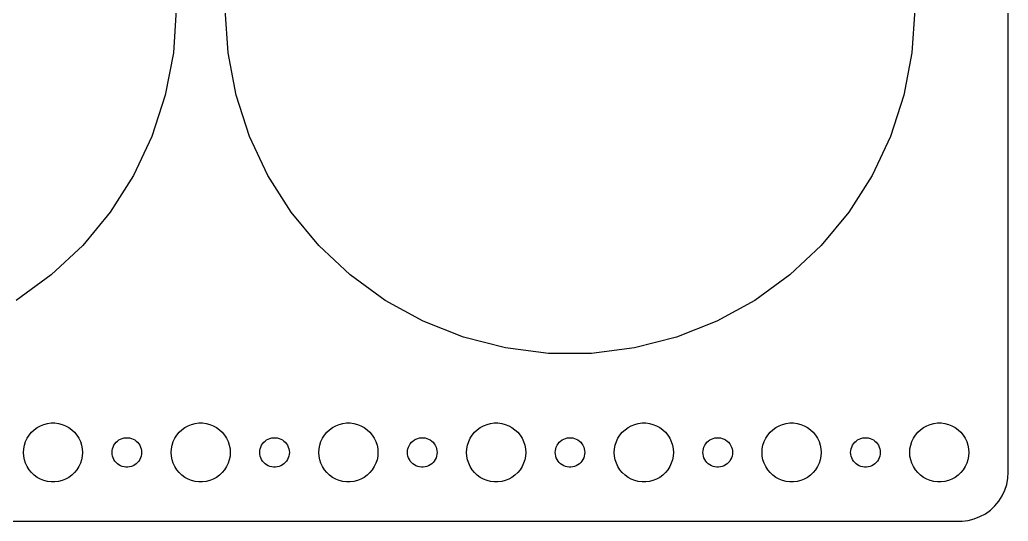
# Model space of a CAD drawing. Header units: metres. Extents: x -194 to 194, y 62 to 280.
# Drawn here: x 94.1 to 194.5, y 176 to 227 of the extents above; entities that cross this region are included whole.
import ezdxf

# ---------------------------------------------------------------- set-up
doc = ezdxf.new("R2010")
doc.units = ezdxf.units.M

msp = doc.modelspace()

# ---------------------------------------------------------------- linework, layer by layer
for p, q in [((194.5, 181), (194.5, 275)), ((110, 228), (109.724, 223.613)), ((115.276, 223.613), (115, 228)), ((185, 228), (184.724, 223.613)), ((109.724, 223.613), (108.9, 219.296)), ((116.1, 219.296), (115.276, 223.613)), ((184.724, 223.613), (183.9, 219.296)), ((108.9, 219.296), (107.542, 215.116)), ((117.458, 215.116), (116.1, 219.296)), ((183.9, 219.296), (182.542, 215.116)), ((107.542, 215.116), (105.671, 211.139)), ((119.329, 211.139), (117.458, 215.116)), ((182.542, 215.116), (180.671, 211.139)), ((105.671, 211.139), (103.316, 207.428)), ((121.684, 207.428), (119.329, 211.139)), ((180.671, 211.139), (178.316, 207.428)), ((103.316, 207.428), (100.514, 204.041)), ((124.486, 204.041), (121.684, 207.428)), ((178.316, 207.428), (175.514, 204.041)), ((100.514, 204.041), (97.3098, 201.032)), ((127.69, 201.032), (124.486, 204.041)), ((175.514, 204.041), (172.31, 201.032)), ((97.3098, 201.032), (93.7539, 198.449)), ((131.246, 198.449), (127.69, 201.032)), ((172.31, 201.032), (168.754, 198.449)), ((135.098, 196.331), (131.246, 198.449)), ((168.754, 198.449), (164.902, 196.331)), ((139.184, 194.713), (135.098, 196.331)), ((164.902, 196.331), (160.816, 194.713)), ((143.442, 193.62), (139.184, 194.713)), ((160.816, 194.713), (156.558, 193.62)), ((147.802, 193.069), (143.442, 193.62)), ((152.198, 193.069), (147.802, 193.069)), ((156.558, 193.62), (152.198, 193.069)), ((95.8925, 185.533), (96.2227, 185.714)), ((96.2227, 185.714), (96.573, 185.853)), ((96.573, 185.853), (96.9379, 185.947)), ((96.9379, 185.947), (97.3116, 185.994)), ((97.3116, 185.994), (97.6884, 185.994)), ((97.6884, 185.994), (98.0621, 185.947)), ((98.0621, 185.947), (98.427, 185.853)), ((98.427, 185.853), (98.7773, 185.714)), ((98.7773, 185.714), (99.1075, 185.533)), ((110.893, 185.533), (111.223, 185.714)), ((111.223, 185.714), (111.573, 185.853)), ((111.573, 185.853), (111.938, 185.947)), ((111.938, 185.947), (112.312, 185.994)), ((112.312, 185.994), (112.688, 185.994)), ((112.688, 185.994), (113.062, 185.947)), ((113.062, 185.947), (113.427, 185.853)), ((113.427, 185.853), (113.777, 185.714)), ((113.777, 185.714), (114.107, 185.533)), ((125.893, 185.533), (126.223, 185.714)), ((126.223, 185.714), (126.573, 185.853)), ((126.573, 185.853), (126.938, 185.947)), ((126.938, 185.947), (127.312, 185.994)), ((127.312, 185.994), (127.688, 185.994)), ((127.688, 185.994), (128.062, 185.947)), ((128.062, 185.947), (128.427, 185.853)), ((128.427, 185.853), (128.777, 185.714)), ((128.777, 185.714), (129.107, 185.533)), ((140.893, 185.533), (141.223, 185.714)), ((141.223, 185.714), (141.573, 185.853)), ((141.573, 185.853), (141.938, 185.947)), ((141.938, 185.947), (142.312, 185.994)), ((142.312, 185.994), (142.688, 185.994)), ((142.688, 185.994), (143.062, 185.947)), ((143.062, 185.947), (143.427, 185.853)), ((143.427, 185.853), (143.777, 185.714)), ((143.777, 185.714), (144.107, 185.533)), ((155.893, 185.533), (156.223, 185.714)), ((156.223, 185.714), (156.573, 185.853)), ((156.573, 185.853), (156.938, 185.947)), ((156.938, 185.947), (157.312, 185.994)), ((157.312, 185.994), (157.688, 185.994)), ((157.688, 185.994), (158.062, 185.947)), ((158.062, 185.947), (158.427, 185.853)), ((158.427, 185.853), (158.777, 185.714)), ((158.777, 185.714), (159.107, 185.533)), ((170.893, 185.533), (171.223, 185.714)), ((171.223, 185.714), (171.573, 185.853)), ((171.573, 185.853), (171.938, 185.947)), ((171.938, 185.947), (172.312, 185.994)), ((172.312, 185.994), (172.688, 185.994)), ((172.688, 185.994), (173.062, 185.947)), ((173.062, 185.947), (173.427, 185.853)), ((173.427, 185.853), (173.777, 185.714)), ((173.777, 185.714), (174.107, 185.533)), ((185.893, 185.533), (186.223, 185.714)), ((186.223, 185.714), (186.573, 185.853)), ((186.573, 185.853), (186.938, 185.947)), ((186.938, 185.947), (187.312, 185.994)), ((187.312, 185.994), (187.688, 185.994)), ((187.688, 185.994), (188.062, 185.947)), ((188.062, 185.947), (188.427, 185.853)), ((188.427, 185.853), (188.777, 185.714)), ((188.777, 185.714), (189.107, 185.533)), ((94.8711, 184.445), (95.073, 184.763)), ((95.073, 184.763), (95.3131, 185.054)), ((95.3131, 185.054), (95.5877, 185.312)), ((95.5877, 185.312), (95.8925, 185.533)), ((99.1075, 185.533), (99.4123, 185.312)), ((99.4123, 185.312), (99.6869, 185.054)), ((99.6869, 185.054), (99.927, 184.763)), ((99.927, 184.763), (100.129, 184.445)), ((109.871, 184.445), (110.073, 184.763)), ((110.073, 184.763), (110.313, 185.054)), ((110.313, 185.054), (110.588, 185.312)), ((110.588, 185.312), (110.893, 185.533)), ((114.107, 185.533), (114.412, 185.312)), ((114.412, 185.312), (114.687, 185.054)), ((114.687, 185.054), (114.927, 184.763)), ((114.927, 184.763), (115.129, 184.445)), ((124.871, 184.445), (125.073, 184.763)), ((125.073, 184.763), (125.313, 185.054)), ((125.313, 185.054), (125.588, 185.312)), ((125.588, 185.312), (125.893, 185.533)), ((129.107, 185.533), (129.412, 185.312)), ((129.412, 185.312), (129.687, 185.054)), ((129.687, 185.054), (129.927, 184.763)), ((129.927, 184.763), (130.129, 184.445)), ((139.871, 184.445), (140.073, 184.763)), ((140.073, 184.763), (140.313, 185.054)), ((140.313, 185.054), (140.588, 185.312)), ((140.588, 185.312), (140.893, 185.533)), ((144.107, 185.533), (144.412, 185.312)), ((144.412, 185.312), (144.687, 185.054)), ((144.687, 185.054), (144.927, 184.763)), ((144.927, 184.763), (145.129, 184.445)), ((154.871, 184.445), (155.073, 184.763)), ((155.073, 184.763), (155.313, 185.054)), ((155.313, 185.054), (155.588, 185.312)), ((155.588, 185.312), (155.893, 185.533)), ((159.107, 185.533), (159.412, 185.312)), ((159.412, 185.312), (159.687, 185.054)), ((159.687, 185.054), (159.927, 184.763)), ((159.927, 184.763), (160.129, 184.445)), ((169.871, 184.445), (170.073, 184.763)), ((170.073, 184.763), (170.313, 185.054)), ((170.313, 185.054), (170.588, 185.312)), ((170.588, 185.312), (170.893, 185.533)), ((174.107, 185.533), (174.412, 185.312)), ((174.412, 185.312), (174.687, 185.054)), ((174.687, 185.054), (174.927, 184.763)), ((174.927, 184.763), (175.129, 184.445)), ((184.871, 184.445), (185.073, 184.763)), ((185.073, 184.763), (185.313, 185.054)), ((185.313, 185.054), (185.588, 185.312)), ((185.588, 185.312), (185.893, 185.533)), ((189.107, 185.533), (189.412, 185.312)), ((189.412, 185.312), (189.687, 185.054)), ((189.687, 185.054), (189.927, 184.763)), ((189.927, 184.763), (190.129, 184.445)), ((94.5237, 183.376), (94.5943, 183.746)), ((94.5943, 183.746), (94.7107, 184.104)), ((94.7107, 184.104), (94.8711, 184.445)), ((100.129, 184.445), (100.289, 184.104)), ((100.289, 184.104), (100.406, 183.746)), ((100.406, 183.746), (100.476, 183.376)), ((103.605, 183.552), (103.686, 183.723)), ((103.686, 183.723), (103.786, 183.882)), ((103.786, 183.882), (103.907, 184.027)), ((103.907, 184.027), (104.044, 184.156)), ((104.044, 184.156), (104.196, 184.266)), ((104.196, 184.266), (104.361, 184.357)), ((104.361, 184.357), (104.536, 184.427)), ((104.536, 184.427), (104.719, 184.473)), ((104.719, 184.473), (104.906, 184.497)), ((104.906, 184.497), (105.094, 184.497)), ((105.094, 184.497), (105.281, 184.473)), ((105.281, 184.473), (105.464, 184.427)), ((105.464, 184.427), (105.639, 184.357)), ((105.639, 184.357), (105.804, 184.266)), ((105.804, 184.266), (105.956, 184.156)), ((105.956, 184.156), (106.093, 184.027)), ((106.093, 184.027), (106.214, 183.882)), ((106.214, 183.882), (106.314, 183.723)), ((106.314, 183.723), (106.395, 183.552)), ((109.524, 183.376), (109.594, 183.746)), ((109.594, 183.746), (109.711, 184.104)), ((109.711, 184.104), (109.871, 184.445)), ((115.129, 184.445), (115.289, 184.104)), ((115.289, 184.104), (115.406, 183.746)), ((115.406, 183.746), (115.476, 183.376)), ((118.605, 183.552), (118.686, 183.723)), ((118.686, 183.723), (118.786, 183.882)), ((118.786, 183.882), (118.907, 184.027)), ((118.907, 184.027), (119.044, 184.156)), ((119.044, 184.156), (119.196, 184.266)), ((119.196, 184.266), (119.361, 184.357)), ((119.361, 184.357), (119.536, 184.427)), ((119.536, 184.427), (119.719, 184.473)), ((119.719, 184.473), (119.906, 184.497)), ((119.906, 184.497), (120.094, 184.497)), ((120.094, 184.497), (120.281, 184.473)), ((120.281, 184.473), (120.464, 184.427)), ((120.464, 184.427), (120.639, 184.357)), ((120.639, 184.357), (120.804, 184.266)), ((120.804, 184.266), (120.956, 184.156)), ((120.956, 184.156), (121.093, 184.027)), ((121.093, 184.027), (121.214, 183.882)), ((121.214, 183.882), (121.314, 183.723)), ((121.314, 183.723), (121.395, 183.552)), ((124.524, 183.376), (124.594, 183.746)), ((124.594, 183.746), (124.711, 184.104)), ((124.711, 184.104), (124.871, 184.445)), ((130.129, 184.445), (130.289, 184.104)), ((130.289, 184.104), (130.406, 183.746)), ((130.406, 183.746), (130.476, 183.376)), ((133.605, 183.552), (133.686, 183.723)), ((133.686, 183.723), (133.786, 183.882)), ((133.786, 183.882), (133.907, 184.027)), ((133.907, 184.027), (134.044, 184.156)), ((134.044, 184.156), (134.196, 184.266)), ((134.196, 184.266), (134.361, 184.357)), ((134.361, 184.357), (134.536, 184.427)), ((134.536, 184.427), (134.719, 184.473)), ((134.719, 184.473), (134.906, 184.497)), ((134.906, 184.497), (135.094, 184.497)), ((135.094, 184.497), (135.281, 184.473)), ((135.281, 184.473), (135.464, 184.427)), ((135.464, 184.427), (135.639, 184.357)), ((135.639, 184.357), (135.804, 184.266)), ((135.804, 184.266), (135.956, 184.156)), ((135.956, 184.156), (136.093, 184.027)), ((136.093, 184.027), (136.214, 183.882)), ((136.214, 183.882), (136.314, 183.723)), ((136.314, 183.723), (136.395, 183.552)), ((139.524, 183.376), (139.594, 183.746)), ((139.594, 183.746), (139.711, 184.104)), ((139.711, 184.104), (139.871, 184.445)), ((145.129, 184.445), (145.289, 184.104)), ((145.289, 184.104), (145.406, 183.746)), ((145.406, 183.746), (145.476, 183.376)), ((148.605, 183.552), (148.686, 183.723)), ((148.686, 183.723), (148.786, 183.882)), ((148.786, 183.882), (148.907, 184.027)), ((148.907, 184.027), (149.044, 184.156)), ((149.044, 184.156), (149.196, 184.266)), ((149.196, 184.266), (149.361, 184.357)), ((149.361, 184.357), (149.536, 184.427)), ((149.536, 184.427), (149.719, 184.473)), ((149.719, 184.473), (149.906, 184.497)), ((149.906, 184.497), (150.094, 184.497)), ((150.094, 184.497), (150.281, 184.473)), ((150.281, 184.473), (150.464, 184.427)), ((150.464, 184.427), (150.639, 184.357)), ((150.639, 184.357), (150.804, 184.266)), ((150.804, 184.266), (150.956, 184.156)), ((150.956, 184.156), (151.093, 184.027)), ((151.093, 184.027), (151.214, 183.882)), ((151.214, 183.882), (151.314, 183.723)), ((151.314, 183.723), (151.395, 183.552)), ((154.524, 183.376), (154.594, 183.746)), ((154.594, 183.746), (154.711, 184.104)), ((154.711, 184.104), (154.871, 184.445)), ((160.129, 184.445), (160.289, 184.104)), ((160.289, 184.104), (160.406, 183.746)), ((160.406, 183.746), (160.476, 183.376)), ((163.605, 183.552), (163.686, 183.723)), ((163.686, 183.723), (163.786, 183.882)), ((163.786, 183.882), (163.907, 184.027)), ((163.907, 184.027), (164.044, 184.156)), ((164.044, 184.156), (164.196, 184.266)), ((164.196, 184.266), (164.361, 184.357)), ((164.361, 184.357), (164.536, 184.427)), ((164.536, 184.427), (164.719, 184.473)), ((164.719, 184.473), (164.906, 184.497)), ((164.906, 184.497), (165.094, 184.497)), ((165.094, 184.497), (165.281, 184.473)), ((165.281, 184.473), (165.464, 184.427)), ((165.464, 184.427), (165.639, 184.357)), ((165.639, 184.357), (165.804, 184.266)), ((165.804, 184.266), (165.956, 184.156)), ((165.956, 184.156), (166.093, 184.027)), ((166.093, 184.027), (166.214, 183.882)), ((166.214, 183.882), (166.314, 183.723)), ((166.314, 183.723), (166.395, 183.552)), ((169.524, 183.376), (169.594, 183.746)), ((169.594, 183.746), (169.711, 184.104)), ((169.711, 184.104), (169.871, 184.445)), ((175.129, 184.445), (175.289, 184.104)), ((175.289, 184.104), (175.406, 183.746)), ((175.406, 183.746), (175.476, 183.376)), ((178.605, 183.552), (178.686, 183.723)), ((178.686, 183.723), (178.786, 183.882)), ((178.786, 183.882), (178.907, 184.027)), ((178.907, 184.027), (179.044, 184.156)), ((179.044, 184.156), (179.196, 184.266)), ((179.196, 184.266), (179.361, 184.357)), ((179.361, 184.357), (179.536, 184.427)), ((179.536, 184.427), (179.719, 184.473)), ((179.719, 184.473), (179.906, 184.497)), ((179.906, 184.497), (180.094, 184.497)), ((180.094, 184.497), (180.281, 184.473)), ((180.281, 184.473), (180.464, 184.427)), ((180.464, 184.427), (180.639, 184.357)), ((180.639, 184.357), (180.804, 184.266)), ((180.804, 184.266), (180.956, 184.156)), ((180.956, 184.156), (181.093, 184.027)), ((181.093, 184.027), (181.214, 183.882)), ((181.214, 183.882), (181.314, 183.723)), ((181.314, 183.723), (181.395, 183.552)), ((184.524, 183.376), (184.594, 183.746)), ((184.594, 183.746), (184.711, 184.104)), ((184.711, 184.104), (184.871, 184.445)), ((190.129, 184.445), (190.289, 184.104)), ((190.289, 184.104), (190.406, 183.746)), ((190.406, 183.746), (190.476, 183.376)), ((94.5, 183), (94.5237, 183.376)), ((94.5237, 182.624), (94.5, 183)), ((100.476, 183.376), (100.5, 183)), ((100.5, 183), (100.476, 182.624)), ((103.5, 183), (103.512, 183.188)), ((103.512, 182.812), (103.5, 183)), ((103.512, 183.188), (103.547, 183.373)), ((103.547, 182.627), (103.512, 182.812)), ((103.547, 183.373), (103.605, 183.552)), ((106.395, 183.552), (106.453, 183.373)), ((106.453, 183.373), (106.488, 183.188)), ((106.488, 182.812), (106.453, 182.627)), ((106.488, 183.188), (106.5, 183)), ((106.5, 183), (106.488, 182.812)), ((109.5, 183), (109.524, 183.376)), ((109.524, 182.624), (109.5, 183)), ((115.476, 183.376), (115.5, 183)), ((115.5, 183), (115.476, 182.624)), ((118.5, 183), (118.512, 183.188)), ((118.512, 182.812), (118.5, 183)), ((118.512, 183.188), (118.547, 183.373)), ((118.547, 182.627), (118.512, 182.812)), ((118.547, 183.373), (118.605, 183.552)), ((121.395, 183.552), (121.453, 183.373)), ((121.453, 183.373), (121.488, 183.188)), ((121.488, 182.812), (121.453, 182.627)), ((121.488, 183.188), (121.5, 183)), ((121.5, 183), (121.488, 182.812)), ((124.5, 183), (124.524, 183.376)), ((124.524, 182.624), (124.5, 183)), ((130.476, 183.376), (130.5, 183)), ((130.5, 183), (130.476, 182.624)), ((133.5, 183), (133.512, 183.188)), ((133.512, 182.812), (133.5, 183)), ((133.512, 183.188), (133.547, 183.373)), ((133.547, 182.627), (133.512, 182.812)), ((133.547, 183.373), (133.605, 183.552)), ((136.395, 183.552), (136.453, 183.373)), ((136.453, 183.373), (136.488, 183.188)), ((136.488, 182.812), (136.453, 182.627)), ((136.488, 183.188), (136.5, 183)), ((136.5, 183), (136.488, 182.812)), ((139.5, 183), (139.524, 183.376)), ((139.524, 182.624), (139.5, 183)), ((145.476, 183.376), (145.5, 183)), ((145.5, 183), (145.476, 182.624)), ((148.5, 183), (148.512, 183.188)), ((148.512, 182.812), (148.5, 183)), ((148.512, 183.188), (148.547, 183.373)), ((148.547, 182.627), (148.512, 182.812)), ((148.547, 183.373), (148.605, 183.552)), ((151.395, 183.552), (151.453, 183.373)), ((151.453, 183.373), (151.488, 183.188)), ((151.488, 182.812), (151.453, 182.627)), ((151.488, 183.188), (151.5, 183)), ((151.5, 183), (151.488, 182.812)), ((154.5, 183), (154.524, 183.376)), ((154.524, 182.624), (154.5, 183)), ((160.476, 183.376), (160.5, 183)), ((160.5, 183), (160.476, 182.624)), ((163.5, 183), (163.512, 183.188)), ((163.512, 182.812), (163.5, 183)), ((163.512, 183.188), (163.547, 183.373)), ((163.547, 182.627), (163.512, 182.812)), ((163.547, 183.373), (163.605, 183.552)), ((166.395, 183.552), (166.453, 183.373)), ((166.453, 183.373), (166.488, 183.188)), ((166.488, 182.812), (166.453, 182.627)), ((166.488, 183.188), (166.5, 183)), ((166.5, 183), (166.488, 182.812)), ((169.5, 183), (169.524, 183.376)), ((169.524, 182.624), (169.5, 183)), ((175.476, 183.376), (175.5, 183)), ((175.5, 183), (175.476, 182.624)), ((178.5, 183), (178.512, 183.188)), ((178.512, 182.812), (178.5, 183)), ((178.512, 183.188), (178.547, 183.373)), ((178.547, 182.627), (178.512, 182.812)), ((178.547, 183.373), (178.605, 183.552)), ((181.395, 183.552), (181.453, 183.373)), ((181.453, 183.373), (181.488, 183.188)), ((181.488, 182.812), (181.453, 182.627)), ((181.488, 183.188), (181.5, 183)), ((181.5, 183), (181.488, 182.812)), ((184.5, 183), (184.524, 183.376)), ((184.524, 182.624), (184.5, 183)), ((190.476, 183.376), (190.5, 183)), ((190.5, 183), (190.476, 182.624)), ((94.5943, 182.254), (94.5237, 182.624)), ((94.7107, 181.896), (94.5943, 182.254)), ((94.8711, 181.555), (94.7107, 181.896)), ((100.289, 181.896), (100.129, 181.555)), ((100.406, 182.254), (100.289, 181.896)), ((100.476, 182.624), (100.406, 182.254)), ((103.605, 182.448), (103.547, 182.627)), ((103.686, 182.277), (103.605, 182.448)), ((103.786, 182.118), (103.686, 182.277)), ((103.907, 181.973), (103.786, 182.118)), ((104.044, 181.844), (103.907, 181.973)), ((104.196, 181.734), (104.044, 181.844)), ((104.361, 181.643), (104.196, 181.734)), ((105.804, 181.734), (105.639, 181.643)), ((105.956, 181.844), (105.804, 181.734)), ((106.093, 181.973), (105.956, 181.844)), ((106.214, 182.118), (106.093, 181.973)), ((106.314, 182.277), (106.214, 182.118)), ((106.395, 182.448), (106.314, 182.277)), ((106.453, 182.627), (106.395, 182.448)), ((109.594, 182.254), (109.524, 182.624)), ((109.711, 181.896), (109.594, 182.254)), ((109.871, 181.555), (109.711, 181.896)), ((115.289, 181.896), (115.129, 181.555)), ((115.406, 182.254), (115.289, 181.896)), ((115.476, 182.624), (115.406, 182.254)), ((118.605, 182.448), (118.547, 182.627)), ((118.686, 182.277), (118.605, 182.448)), ((118.786, 182.118), (118.686, 182.277)), ((118.907, 181.973), (118.786, 182.118)), ((119.044, 181.844), (118.907, 181.973)), ((119.196, 181.734), (119.044, 181.844)), ((119.361, 181.643), (119.196, 181.734)), ((120.804, 181.734), (120.639, 181.643)), ((120.956, 181.844), (120.804, 181.734)), ((121.093, 181.973), (120.956, 181.844)), ((121.214, 182.118), (121.093, 181.973)), ((121.314, 182.277), (121.214, 182.118)), ((121.395, 182.448), (121.314, 182.277)), ((121.453, 182.627), (121.395, 182.448)), ((124.594, 182.254), (124.524, 182.624)), ((124.711, 181.896), (124.594, 182.254)), ((124.871, 181.555), (124.711, 181.896)), ((130.289, 181.896), (130.129, 181.555)), ((130.406, 182.254), (130.289, 181.896)), ((130.476, 182.624), (130.406, 182.254)), ((133.605, 182.448), (133.547, 182.627)), ((133.686, 182.277), (133.605, 182.448)), ((133.786, 182.118), (133.686, 182.277)), ((133.907, 181.973), (133.786, 182.118)), ((134.044, 181.844), (133.907, 181.973)), ((134.196, 181.734), (134.044, 181.844)), ((134.361, 181.643), (134.196, 181.734)), ((135.804, 181.734), (135.639, 181.643)), ((135.956, 181.844), (135.804, 181.734)), ((136.093, 181.973), (135.956, 181.844)), ((136.214, 182.118), (136.093, 181.973)), ((136.314, 182.277), (136.214, 182.118)), ((136.395, 182.448), (136.314, 182.277)), ((136.453, 182.627), (136.395, 182.448)), ((139.594, 182.254), (139.524, 182.624)), ((139.711, 181.896), (139.594, 182.254)), ((139.871, 181.555), (139.711, 181.896)), ((145.289, 181.896), (145.129, 181.555)), ((145.406, 182.254), (145.289, 181.896)), ((145.476, 182.624), (145.406, 182.254)), ((148.605, 182.448), (148.547, 182.627)), ((148.686, 182.277), (148.605, 182.448)), ((148.786, 182.118), (148.686, 182.277)), ((148.907, 181.973), (148.786, 182.118)), ((149.044, 181.844), (148.907, 181.973)), ((149.196, 181.734), (149.044, 181.844)), ((149.361, 181.643), (149.196, 181.734)), ((150.804, 181.734), (150.639, 181.643)), ((150.956, 181.844), (150.804, 181.734)), ((151.093, 181.973), (150.956, 181.844)), ((151.214, 182.118), (151.093, 181.973)), ((151.314, 182.277), (151.214, 182.118)), ((151.395, 182.448), (151.314, 182.277)), ((151.453, 182.627), (151.395, 182.448)), ((154.594, 182.254), (154.524, 182.624)), ((154.711, 181.896), (154.594, 182.254)), ((154.871, 181.555), (154.711, 181.896)), ((160.289, 181.896), (160.129, 181.555)), ((160.406, 182.254), (160.289, 181.896)), ((160.476, 182.624), (160.406, 182.254)), ((163.605, 182.448), (163.547, 182.627)), ((163.686, 182.277), (163.605, 182.448)), ((163.786, 182.118), (163.686, 182.277)), ((163.907, 181.973), (163.786, 182.118)), ((164.044, 181.844), (163.907, 181.973)), ((164.196, 181.734), (164.044, 181.844)), ((164.361, 181.643), (164.196, 181.734)), ((165.804, 181.734), (165.639, 181.643)), ((165.956, 181.844), (165.804, 181.734)), ((166.093, 181.973), (165.956, 181.844)), ((166.214, 182.118), (166.093, 181.973)), ((166.314, 182.277), (166.214, 182.118)), ((166.395, 182.448), (166.314, 182.277)), ((166.453, 182.627), (166.395, 182.448)), ((169.594, 182.254), (169.524, 182.624)), ((169.711, 181.896), (169.594, 182.254)), ((169.871, 181.555), (169.711, 181.896)), ((175.289, 181.896), (175.129, 181.555)), ((175.406, 182.254), (175.289, 181.896)), ((175.476, 182.624), (175.406, 182.254)), ((178.605, 182.448), (178.547, 182.627)), ((178.686, 182.277), (178.605, 182.448)), ((178.786, 182.118), (178.686, 182.277)), ((178.907, 181.973), (178.786, 182.118)), ((179.044, 181.844), (178.907, 181.973)), ((179.196, 181.734), (179.044, 181.844)), ((179.361, 181.643), (179.196, 181.734)), ((180.804, 181.734), (180.639, 181.643)), ((180.956, 181.844), (180.804, 181.734)), ((181.093, 181.973), (180.956, 181.844)), ((181.214, 182.118), (181.093, 181.973)), ((181.314, 182.277), (181.214, 182.118)), ((181.395, 182.448), (181.314, 182.277)), ((181.453, 182.627), (181.395, 182.448)), ((184.594, 182.254), (184.524, 182.624)), ((184.711, 181.896), (184.594, 182.254)), ((184.871, 181.555), (184.711, 181.896)), ((190.289, 181.896), (190.129, 181.555)), ((190.406, 182.254), (190.289, 181.896)), ((190.476, 182.624), (190.406, 182.254)), ((95.073, 181.237), (94.8711, 181.555)), ((95.3131, 180.946), (95.073, 181.237)), ((95.5877, 180.688), (95.3131, 180.946)), ((95.8925, 180.467), (95.5877, 180.688)), ((99.4123, 180.688), (99.1075, 180.467)), ((99.6869, 180.946), (99.4123, 180.688)), ((99.927, 181.237), (99.6869, 180.946)), ((100.129, 181.555), (99.927, 181.237)), ((104.536, 181.573), (104.361, 181.643)), ((104.719, 181.527), (104.536, 181.573)), ((104.906, 181.503), (104.719, 181.527)), ((105.094, 181.503), (104.906, 181.503)), ((105.281, 181.527), (105.094, 181.503)), ((105.464, 181.573), (105.281, 181.527)), ((105.639, 181.643), (105.464, 181.573)), ((110.073, 181.237), (109.871, 181.555)), ((110.313, 180.946), (110.073, 181.237)), ((110.588, 180.688), (110.313, 180.946)), ((110.893, 180.467), (110.588, 180.688)), ((114.412, 180.688), (114.107, 180.467)), ((114.687, 180.946), (114.412, 180.688)), ((114.927, 181.237), (114.687, 180.946)), ((115.129, 181.555), (114.927, 181.237)), ((119.536, 181.573), (119.361, 181.643)), ((119.719, 181.527), (119.536, 181.573)), ((119.906, 181.503), (119.719, 181.527)), ((120.094, 181.503), (119.906, 181.503)), ((120.281, 181.527), (120.094, 181.503)), ((120.464, 181.573), (120.281, 181.527)), ((120.639, 181.643), (120.464, 181.573)), ((125.073, 181.237), (124.871, 181.555)), ((125.313, 180.946), (125.073, 181.237)), ((125.588, 180.688), (125.313, 180.946)), ((125.893, 180.467), (125.588, 180.688)), ((129.412, 180.688), (129.107, 180.467)), ((129.687, 180.946), (129.412, 180.688)), ((129.927, 181.237), (129.687, 180.946)), ((130.129, 181.555), (129.927, 181.237)), ((134.536, 181.573), (134.361, 181.643)), ((134.719, 181.527), (134.536, 181.573)), ((134.906, 181.503), (134.719, 181.527)), ((135.094, 181.503), (134.906, 181.503)), ((135.281, 181.527), (135.094, 181.503)), ((135.464, 181.573), (135.281, 181.527)), ((135.639, 181.643), (135.464, 181.573)), ((140.073, 181.237), (139.871, 181.555)), ((140.313, 180.946), (140.073, 181.237)), ((140.588, 180.688), (140.313, 180.946)), ((140.893, 180.467), (140.588, 180.688)), ((144.412, 180.688), (144.107, 180.467)), ((144.687, 180.946), (144.412, 180.688)), ((144.927, 181.237), (144.687, 180.946)), ((145.129, 181.555), (144.927, 181.237)), ((149.536, 181.573), (149.361, 181.643)), ((149.719, 181.527), (149.536, 181.573)), ((149.906, 181.503), (149.719, 181.527)), ((150.094, 181.503), (149.906, 181.503)), ((150.281, 181.527), (150.094, 181.503)), ((150.464, 181.573), (150.281, 181.527)), ((150.639, 181.643), (150.464, 181.573)), ((155.073, 181.237), (154.871, 181.555)), ((155.313, 180.946), (155.073, 181.237)), ((155.588, 180.688), (155.313, 180.946)), ((155.893, 180.467), (155.588, 180.688)), ((159.412, 180.688), (159.107, 180.467)), ((159.687, 180.946), (159.412, 180.688)), ((159.927, 181.237), (159.687, 180.946)), ((160.129, 181.555), (159.927, 181.237)), ((164.536, 181.573), (164.361, 181.643)), ((164.719, 181.527), (164.536, 181.573)), ((164.906, 181.503), (164.719, 181.527)), ((165.094, 181.503), (164.906, 181.503)), ((165.281, 181.527), (165.094, 181.503)), ((165.464, 181.573), (165.281, 181.527)), ((165.639, 181.643), (165.464, 181.573)), ((170.073, 181.237), (169.871, 181.555)), ((170.313, 180.946), (170.073, 181.237)), ((170.588, 180.688), (170.313, 180.946)), ((170.893, 180.467), (170.588, 180.688)), ((174.412, 180.688), (174.107, 180.467)), ((174.687, 180.946), (174.412, 180.688)), ((174.927, 181.237), (174.687, 180.946)), ((175.129, 181.555), (174.927, 181.237)), ((179.536, 181.573), (179.361, 181.643)), ((179.719, 181.527), (179.536, 181.573)), ((179.906, 181.503), (179.719, 181.527)), ((180.094, 181.503), (179.906, 181.503)), ((180.281, 181.527), (180.094, 181.503)), ((180.464, 181.573), (180.281, 181.527)), ((180.639, 181.643), (180.464, 181.573)), ((185.073, 181.237), (184.871, 181.555)), ((185.313, 180.946), (185.073, 181.237)), ((185.588, 180.688), (185.313, 180.946)), ((185.893, 180.467), (185.588, 180.688)), ((189.412, 180.688), (189.107, 180.467)), ((189.687, 180.946), (189.412, 180.688)), ((189.927, 181.237), (189.687, 180.946)), ((190.129, 181.555), (189.927, 181.237)), ((194.461, 180.373), (194.5, 181)), ((96.2227, 180.286), (95.8925, 180.467)), ((96.573, 180.147), (96.2227, 180.286)), ((96.9379, 180.053), (96.573, 180.147)), ((97.3116, 180.006), (96.9379, 180.053)), ((97.6884, 180.006), (97.3116, 180.006)), ((98.0621, 180.053), (97.6884, 180.006)), ((98.427, 180.147), (98.0621, 180.053)), ((98.7773, 180.286), (98.427, 180.147)), ((99.1075, 180.467), (98.7773, 180.286)), ((111.223, 180.286), (110.893, 180.467)), ((111.573, 180.147), (111.223, 180.286)), ((111.938, 180.053), (111.573, 180.147)), ((112.312, 180.006), (111.938, 180.053)), ((112.688, 180.006), (112.312, 180.006)), ((113.062, 180.053), (112.688, 180.006)), ((113.427, 180.147), (113.062, 180.053)), ((113.777, 180.286), (113.427, 180.147)), ((114.107, 180.467), (113.777, 180.286)), ((126.223, 180.286), (125.893, 180.467)), ((126.573, 180.147), (126.223, 180.286)), ((126.938, 180.053), (126.573, 180.147)), ((127.312, 180.006), (126.938, 180.053)), ((127.688, 180.006), (127.312, 180.006)), ((128.062, 180.053), (127.688, 180.006)), ((128.427, 180.147), (128.062, 180.053)), ((128.777, 180.286), (128.427, 180.147)), ((129.107, 180.467), (128.777, 180.286)), ((141.223, 180.286), (140.893, 180.467)), ((141.573, 180.147), (141.223, 180.286)), ((141.938, 180.053), (141.573, 180.147)), ((142.312, 180.006), (141.938, 180.053)), ((142.688, 180.006), (142.312, 180.006)), ((143.062, 180.053), (142.688, 180.006)), ((143.427, 180.147), (143.062, 180.053)), ((143.777, 180.286), (143.427, 180.147)), ((144.107, 180.467), (143.777, 180.286)), ((156.223, 180.286), (155.893, 180.467)), ((156.573, 180.147), (156.223, 180.286)), ((156.938, 180.053), (156.573, 180.147)), ((157.312, 180.006), (156.938, 180.053)), ((157.688, 180.006), (157.312, 180.006)), ((158.062, 180.053), (157.688, 180.006)), ((158.427, 180.147), (158.062, 180.053)), ((158.777, 180.286), (158.427, 180.147)), ((159.107, 180.467), (158.777, 180.286)), ((171.223, 180.286), (170.893, 180.467)), ((171.573, 180.147), (171.223, 180.286)), ((171.938, 180.053), (171.573, 180.147)), ((172.312, 180.006), (171.938, 180.053)), ((172.688, 180.006), (172.312, 180.006)), ((173.062, 180.053), (172.688, 180.006)), ((173.427, 180.147), (173.062, 180.053)), ((173.777, 180.286), (173.427, 180.147)), ((174.107, 180.467), (173.777, 180.286)), ((186.223, 180.286), (185.893, 180.467)), ((186.573, 180.147), (186.223, 180.286)), ((186.938, 180.053), (186.573, 180.147)), ((187.312, 180.006), (186.938, 180.053)), ((187.688, 180.006), (187.312, 180.006)), ((188.062, 180.053), (187.688, 180.006)), ((188.427, 180.147), (188.062, 180.053)), ((188.777, 180.286), (188.427, 180.147)), ((189.107, 180.467), (188.777, 180.286)), ((194.149, 179.159), (194.343, 179.757)), ((194.343, 179.757), (194.461, 180.373)), ((193.882, 178.591), (194.149, 179.159)), ((193.145, 177.577), (193.545, 178.061)), ((193.545, 178.061), (193.882, 178.591)), ((191.629, 176.476), (192.179, 176.778)), ((192.179, 176.778), (192.687, 177.147)), ((192.687, 177.147), (193.145, 177.577)), ((-189.814, 176.01), (189.814, 176.01)), ((189.814, 176.01), (190.437, 176.089)), ((190.437, 176.089), (191.045, 176.245)), ((191.045, 176.245), (191.629, 176.476))]:
    msp.add_line(p, q)

doc.saveas('drawing.dxf')
